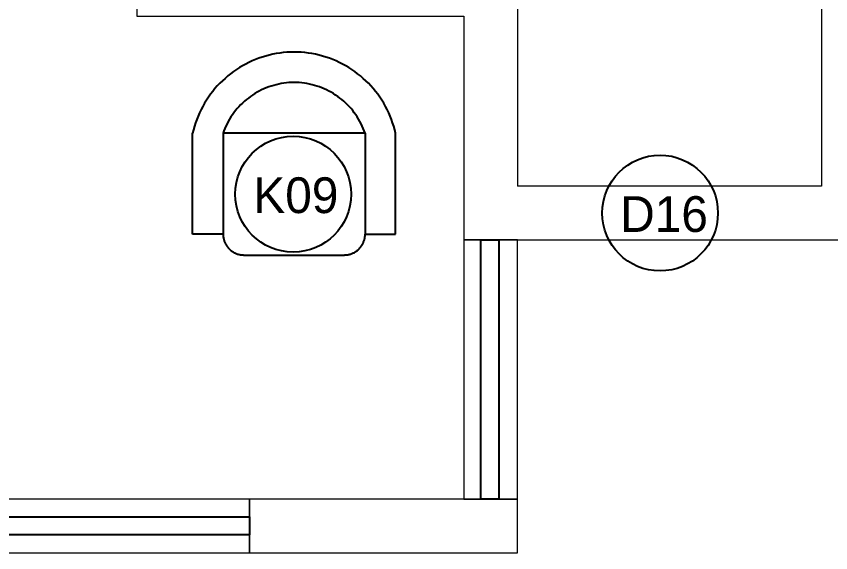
# Model space of a CAD drawing. Header units: metres. Extents: x 0 to 2861, y -1 to 1496.
# Drawn here: x 23.623 to 25.901, y 3.1 to 4.6 of the extents above; entities that cross this region are included whole.
import ezdxf

# ---------------------------------------------------------------- set-up
doc = ezdxf.new("R2010")
doc.units = ezdxf.units.M
for name, color, linetype in [('ARS-FURNITURE', 252, 'Continuous'), ('ARS-LANTAI', 2, 'Continuous'), ('FURNITURE', 251, 'Continuous'), ('TEKS', 7, 'Continuous')]:
    doc.layers.add(name, color=color, linetype=linetype)
doc.layers.add('ARS_DINDING', color=1, linetype='Continuous', lineweight=15)

# ---------------------------------------------------------------- blocks, each defined once
blk = doc.blocks.new('RYFH')
at = {"layer": 'FURNITURE'}
for points in [[(74955.8, 12142.8), (74953.4, 12152.6), (74950.7, 12162.3), (74947.6, 12171.8), (74944.2, 12181.3), (74940.5, 12190.7), (74936.5, 12199.9), (74932.2, 12209), (74927.5, 12217.9), (74922.5, 12226.7), (74917.3, 12235.2), (74911.7, 12243.6), (74905.9, 12251.8), (74899.8, 12259.8), (74893.4, 12267.6), (74886.7, 12275.1), (74879.8, 12282.5), (74872.6, 12289.5), (74865.2, 12296.3), (74857.6, 12302.9), (74849.7, 12309.2), (74841.6, 12315.2), (74833.4, 12320.9), (74824.9, 12326.4), (74816.3, 12331.5), (74807.4, 12336.3), (74798.4, 12340.9), (74789.3, 12345.1), (74780, 12349), (74770.6, 12352.6), (74761.1, 12355.8), (74751.5, 12358.7), (74741.7, 12361.3), (74731.9, 12363.6), (74722, 12365.5), (74712.1, 12367), (74702.1, 12368.3), (74692.1, 12369.1), (74682, 12369.6), (74672, 12369.8), (74661.9, 12369.6), (74651.8, 12369.1), (74641.8, 12368.3), (74631.8, 12367), (74621.9, 12365.5), (74612, 12363.6), (74602.2, 12361.3), (74592.5, 12358.7), (74582.8, 12355.8), (74573.3, 12352.6), (74563.9, 12349), (74554.6, 12345.1), (74545.5, 12340.9), (74536.5, 12336.3), (74527.7, 12331.5), (74519, 12326.4), (74510.5, 12320.9), (74502.3, 12315.2), (74494.2, 12309.2), (74486.3, 12302.9), (74478.7, 12296.3), (74471.3, 12289.5), (74464.1, 12282.5), (74457.2, 12275.1), (74450.6, 12267.6), (74444.2, 12259.8), (74438, 12251.8), (74432.2, 12243.6), (74426.6, 12235.2), (74421.4, 12226.7), (74416.4, 12217.9), (74411.8, 12209), (74407.4, 12199.9), (74403.4, 12190.7), (74399.7, 12181.3), (74396.3, 12171.8), (74393.3, 12162.3), (74390.5, 12152.6), (74388.2, 12142.8)], [(74870.6, 12142.8), (74868.1, 12149.6), (74865.5, 12156.3), (74862.5, 12162.9), (74859.4, 12169.4), (74856, 12175.8), (74852.4, 12182.1), (74848.6, 12188.3), (74844.6, 12194.3), (74840.4, 12200.2), (74835.9, 12205.9), (74831.3, 12211.5), (74826.5, 12216.9), (74821.5, 12222.1), (74816.3, 12227.2), (74811, 12232.1), (74805.5, 12236.7), (74799.8, 12241.3), (74794, 12245.6), (74788.1, 12249.7), (74782, 12253.6), (74775.7, 12257.2), (74769.4, 12260.7), (74762.9, 12264), (74756.3, 12267), (74749.7, 12269.8), (74742.9, 12272.3), (74736, 12274.7), (74729.1, 12276.7), (74722.1, 12278.6), (74715.1, 12280.2), (74708, 12281.6), (74700.8, 12282.7), (74693.6, 12283.6), (74686.4, 12284.2), (74679.2, 12284.6), (74672, 12284.7), (74664.7, 12284.6), (74657.5, 12284.2), (74650.3, 12283.6), (74643.1, 12282.7), (74636, 12281.6), (74628.8, 12280.2), (74621.8, 12278.6), (74614.8, 12276.7), (74607.9, 12274.7), (74601, 12272.3), (74594.2, 12269.8), (74587.6, 12267), (74581, 12264), (74574.5, 12260.7), (74568.2, 12257.2), (74561.9, 12253.6), (74555.9, 12249.7), (74549.9, 12245.6), (74544.1, 12241.3), (74538.4, 12236.7), (74532.9, 12232.1), (74527.6, 12227.2), (74522.4, 12222.1), (74517.4, 12216.9), (74512.6, 12211.5), (74508, 12205.9), (74503.6, 12200.2), (74499.3, 12194.3), (74495.3, 12188.3), (74491.5, 12182.1), (74487.9, 12175.8), (74484.5, 12169.4), (74481.4, 12162.9), (74478.5, 12156.3), (74475.8, 12149.6), (74473.3, 12142.8)], [(74388.2, 11860.6), (74388.2, 12142.8)], [(74870.6, 12142.8), (74473.3, 12142.8)], [(74473.3, 12142.8), (74473.3, 11860.6)], [(74870.6, 12142.8), (74870.6, 11860.6)], [(74955.8, 11860.6), (74955.8, 12142.8)], [(74473.3, 11860.6), (74388.2, 11860.6)], [(74473.3, 11860.6), (74473.3, 11860.6)], [(74473.3, 11860.6), (74473.3, 11858.6), (74473.4, 11856.6), (74473.6, 11854.7), (74473.8, 11852.7), (74474.1, 11850.7), (74474.5, 11848.7), (74475, 11846.8), (74475.5, 11844.9), (74476, 11843), (74476.7, 11841.1), (74477.4, 11839.2), (74478.1, 11837.4), (74479, 11835.5), (74479.8, 11833.8), (74480.8, 11832), (74481.8, 11830.3), (74482.9, 11828.6), (74484, 11827), (74485.2, 11825.3), (74486.4, 11823.8), (74487.7, 11822.2), (74489, 11820.8), (74490.4, 11819.3), (74491.8, 11817.9), (74493.3, 11816.6), (74494.8, 11815.3), (74496.4, 11814.1), (74498, 11812.9), (74499.7, 11811.8), (74501.4, 11810.7), (74503.1, 11809.7), (74504.8, 11808.8), (74506.6, 11807.9), (74508.4, 11807.1), (74510.3, 11806.3), (74512.1, 11805.6), (74514, 11805), (74515.9, 11804.4), (74517.9, 11803.9), (74519.8, 11803.4), (74521.8, 11803.1), (74523.8, 11802.8), (74525.7, 11802.5), (74527.7, 11802.4), (74529.7, 11802.3), (74531.7, 11802.2)], [(74812.2, 11802.2), (74814.2, 11802.3), (74816.2, 11802.4), (74818.2, 11802.5), (74820.2, 11802.8), (74822.1, 11803.1), (74824.1, 11803.4), (74826, 11803.9), (74828, 11804.4), (74829.9, 11805), (74831.8, 11805.6), (74833.6, 11806.3), (74835.5, 11807.1), (74837.3, 11807.9), (74839.1, 11808.8), (74840.8, 11809.7), (74842.6, 11810.7), (74844.2, 11811.8), (74845.9, 11812.9), (74847.5, 11814.1), (74849.1, 11815.3), (74850.6, 11816.6), (74852.1, 11817.9), (74853.5, 11819.3), (74854.9, 11820.8), (74856.2, 11822.2), (74857.5, 11823.8), (74858.7, 11825.3), (74859.9, 11827), (74861, 11828.6), (74862.1, 11830.3), (74863.1, 11832), (74864.1, 11833.8), (74865, 11835.5), (74865.8, 11837.4), (74866.5, 11839.2), (74867.2, 11841.1), (74867.9, 11843), (74868.4, 11844.9), (74869, 11846.8), (74869.4, 11848.7), (74869.8, 11850.7), (74870.1, 11852.7), (74870.3, 11854.7), (74870.5, 11856.6), (74870.6, 11858.6), (74870.6, 11860.6)], [(74870.6, 11860.6), (74870.6, 11860.6)], [(74870.6, 11860.6), (74955.8, 11860.6)], [(74531.7, 11802.2), (74812.2, 11802.2)]]:
    blk.add_lwpolyline(points, dxfattribs=at)

msp = doc.modelspace()

# ---------------------------------------------------------------- linework, layer by layer
at = {"layer": 'ARS-LANTAI'}
for points in [[(24.9224, 3.975), (24.9724, 3.975)], [(24.9224, 3.25), (24.9224, 3.975)], [(24.9724, 3.975), (24.9724, 3.25)], [(24.9724, 3.25), (24.9224, 3.25)], [(22.1248, 3.2), (24.2748, 3.2)], [(24.2748, 3.2), (24.2748, 3.15)], [(24.2748, 3.15), (22.1248, 3.15)]]:
    msp.add_lwpolyline(points, dxfattribs=at)
at = {"layer": 'ARS_DINDING', "color": 251}
for points in [[(24.8748, 4.75), (24.8748, 6.68), (25.0248, 6.68), (25.0248, 4.125)], [(24.8748, 4.75), (23.9598, 4.75), (23.9598, 4.6), (24.8748, 4.6)], [(26.0248, 4.475), (26.0498, 4.475), (26.0498, 4.625), (25.8748, 4.625), (25.8748, 4.125)], [(24.8748, 4.6), (24.8748, 3.975), (26.0248, 3.975), (26.0248, 4.475)], [(25.8748, 4.125), (25.0248, 4.125)]]:
    msp.add_lwpolyline(points, dxfattribs=at)
for points in [[(25.0248, 3.25), (25.0248, 3.975), (24.8748, 3.975), (24.8748, 3.25)], [(22.1248, 3.1), (24.2748, 3.1), (24.2748, 3.25), (22.1248, 3.25)], [(24.2748, 3.1), (25.0248, 3.1), (25.0248, 3.25), (24.2748, 3.25)]]:
    msp.add_lwpolyline(points, close=True, dxfattribs=at)
at = {"layer": 'TEKS'}
msp.add_circle((24.3972, 4.1025), 0.1619, dxfattribs=at)
at = {"layer": 'TEKS', "color": 5}
msp.add_circle((25.4234, 4.0498), 0.1619, dxfattribs=at)

# ---------------------------------------------------------------- block references
at = {"layer": 'ARS-FURNITURE', "xscale": 0.001, "yscale": 0.001, "zscale": 0.001}
msp.add_blockref('RYFH', (-50.2722, -7.8698), dxfattribs=at)

# ---------------------------------------------------------------- texts
at = {"layer": 'TEKS', "char_height": 0.1, "attachment_point": 1}
for s, insert in [('K09', (24.2858, 4.1497)), ('D16', (25.312, 4.097))]:
    msp.add_mtext_dynamic_manual_height_columns(s, width=29.643153, gutter_width=1, heights=[0], dxfattribs=dict(at, insert=insert))

doc.saveas('drawing.dxf')
